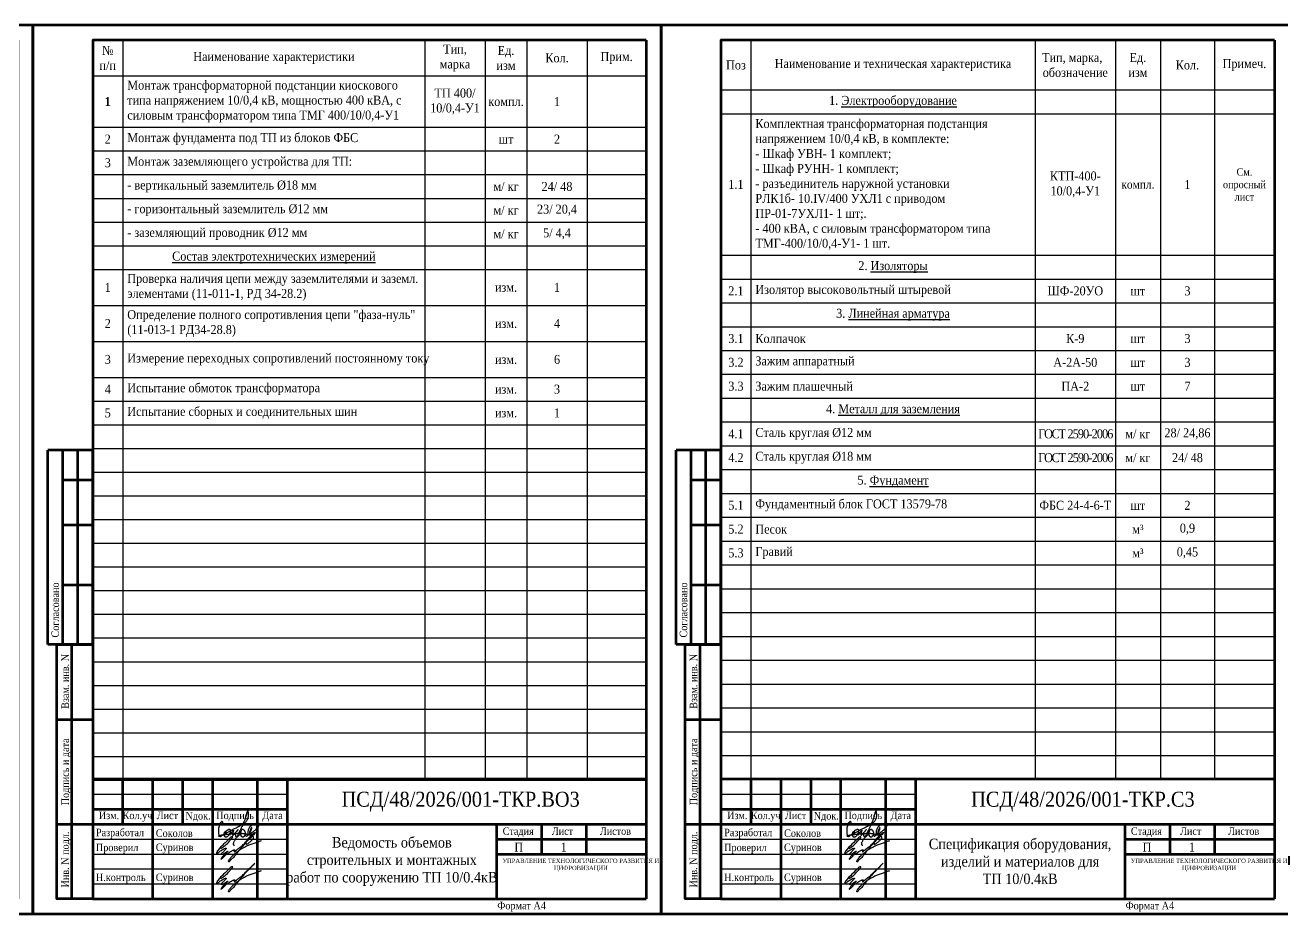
# Model space of a CAD drawing. Header units: millimetres. Extents: x 2157 to 10678, y 3616 to 3913.
# Drawn here: x 9835.3 to 10255.4, y 3616.3 to 3913.3 of the extents above; entities that cross this region are included whole.
import ezdxf

# ---------------------------------------------------------------- set-up
doc = ezdxf.new("R2010")
doc.units = ezdxf.units.MM
doc.layers.add('П', color=7, linetype='Continuous')
doc.layers.add('Чертеж', color=7, linetype='Continuous')
doc.styles.add('Simplex8', font='times.ttf', dxfattribs={"height": 3.5})
doc.styles.add('стиль1', font='times.ttf', dxfattribs={"width": 0.9})
doc.styles.add('стиль2', font='times.ttf', dxfattribs={"width": 0.9, "height": 2.5})

# ---------------------------------------------------------------- blocks, each defined once
blk = doc.blocks.new('Штамп б')
at = {"lineweight": 70}
for points in [[(20, 0), (8, 0), (8, 85), (20, 85)], [(13, 0), (13, 85)], [(8, 60), (20, 60)], [(8, 25), (20, 25)]]:
    blk.add_lwpolyline(points, dxfattribs=at)
at = {"lineweight": 25, "style": 'Simplex8', "width": 0.9}
for s, p in [('Взам. инв. N', (12.06, 63.49)), ('Подпись и дата', (12.06, 31.28)), ('Инв. N подл.', (12.06, 3.82))]:
    blk.add_text(s, height=2.5, rotation=90, dxfattribs=at).set_placement(p)
blk = doc.blocks.new('A$C5B0935FB')
at = {"lineweight": 70}
for p, q in [((20, 65), (5, 65)), ((5, 0), (5, 65)), ((10, 55), (10, 65)), ((15, 0), (15, 65)), ((20, 0), (20, 65)), ((10, 40), (10, 55)), ((10, 55), (20, 55)), ((10, 20), (10, 40)), ((10, 40), (20, 40)), ((10, 0), (10, 20)), ((10, 20), (20, 20)), ((10, 0), (5, 0)), ((15, 0), (10, 0)), ((20, 0), (15, 0)), ((15, 0), (15, 0))]:
    blk.add_line(p, q, dxfattribs=at)
at = {"lineweight": 25, "style": 'стиль1', "width": 0.9}
blk.add_text('Согласовано', height=2.5, rotation=90, dxfattribs=at).set_placement((8.72, 2.35))
blk = doc.blocks.new('A$C7F1F469D')
at = {"color": 5, "lineweight": 25}
blk.add_spline([(-0.1, 1.78), (1.34, 2.93), (2.75, 4.33), (3.55, 5.31), (3.81, 5.64), (3.86, 5.8), (3.66, 5.81), (3.25, 5.7), (2.89, 5.36), (-1.09, 1.26), (-1.29, 0.98), (-1.47, 0.67), (-1.59, 0.28), (-1.54, 0.16), (-0.98, 0.55), (-0.42, 1.01), (0.34, 1.44), (1.08, 1.86), (1.69, 1.97), (1.62, 1.83), (1.26, 1.37), (0.56, 0.61), (0.16, 0.22), (0, 0), (0.24, -0.04), (0.82, 0.16), (1.44, 0.58), (2.18, 0.95), (2.33, 1.04), (1.93, 0.58), (1.28, 0.02), (0.64, -0.58), (0.1, -1.31), (-0.06, -1.68), (0.13, -1.59), (0.39, -1.41), (1.23, -0.56), (1.62, -0.16), (2.27, 0.27), (2.82, 0.65), (3.41, 1.04), (3.83, 1.25), (4.1, 1.35), (4.33, 1.44), (4.56, 1.45), (4.6, 1.35), (4.48, 1.19), (4.35, 0.92), (4.39, 0.82), (4.59, 0.91), (5.09, 1.34), (6.19, 2.18), (7.41, 3.21), (8.36, 4.22), (9.62, 5.31), (10.99, 6.68), (11.27, 6.98), (9.83, 5.51), (8.6, 4.26), (7.7, 3.28), (7.2, 2.7), (6.74, 2.12), (6.16, 1.41), (5.49, 0.62), (4.74, -0.34), (3.92, -1.29), (3.19, -1.94), (2.91, -2.31), (2.67, -2.58), (2.52, -2.55), (2.49, -2.26), (2.69, -1.9), (3.27, -1.11), (3.8, -0.52), (4.48, 0.07), (5.33, 0.79), (5.97, 1.29), (6.7, 1.77), (7.56, 2.21), (8.83, 2.91), (10.02, 3.35), (11.36, 3.83), (12.55, 4.24), (13.47, 4.57)], degree=3, dxfattribs=at)
blk = doc.blocks.new('Штамп фамилии')
at = {"color": 5}
for points in [[(43.73, -2.14), (43.83, -1.98), (43.93, -1.82), (44.04, -1.65), (44.11, -1.55), (44.23, -1.38), (44.32, -1.29), (44.41, -1.19), (44.52, -1.03), (44.65, -0.88), (44.74, -0.73), (44.83, -0.66), (44.93, -0.57), (44.93, -0.53), (44.92, -0.75), (44.86, -0.97), (44.83, -1.07), (44.81, -1.22), (44.75, -1.37), (44.72, -1.49), (44.69, -1.6), (44.66, -1.72), (44.63, -1.84), (44.61, -1.96), (44.61, -2.1), (44.64, -2.21), (44.67, -2.3), (44.77, -2.23), (44.87, -2.13), (44.95, -2.04), (45.04, -1.97), (45.13, -1.84), (45.25, -1.75), (45.32, -1.64), (45.4, -1.54), (45.51, -1.43), (45.63, -1.29), (45.73, -1.16), (45.83, -1.06), (45.94, -0.96), (46.05, -0.86), (46.13, -0.75), (46.2, -0.67), (46.28, -0.54), (46.36, -0.41), (46.45, -0.32), (46.54, -0.26), (46.33, -0.52), (46.17, -0.74), (46, -0.92), (45.89, -1.03), (45.74, -1.16), (45.61, -1.34), (45.55, -1.5), (45.52, -1.66), (45.51, -1.81), (45.5, -1.93), (45.5, -2.12), (45.55, -2.29), (45.59, -2.43), (45.65, -2.53), (45.74, -2.63), (45.87, -2.7), (46.05, -2.74), (46.16, -2.73), (46.26, -2.7), (46.4, -2.59), (46.51, -2.5), (46.61, -2.41), (46.74, -2.28), (46.84, -2.17), (46.91, -2.07), (47.05, -1.95), (47.16, -1.81), (47.24, -1.61), (47.28, -1.44), (47.26, -1.27), (47.26, -1.17), (47.25, -0.99), (47.25, -0.89), (47.28, -1.05), (47.28, -1.25), (47.27, -1.42), (47.27, -1.63), (47.28, -1.76), (47.3, -1.91), (47.32, -2.03), (47.34, -2.14), (47.38, -2.26), (47.43, -2.39), (47.49, -2.46), (47.55, -2.56), (47.63, -2.62), (47.79, -2.73), (47.93, -2.77), (48.05, -2.78), (48.16, -2.76), (48.29, -2.72), (48.43, -2.59), (48.56, -2.49), (48.67, -2.32), (48.74, -2.18), (48.82, -2.05), (48.89, -1.91), (48.93, -1.71), (48.93, -1.5), (48.92, -1.36), (48.89, -1.23), (48.84, -1.12), (48.77, -0.98), (48.7, -0.83), (48.62, -0.66), (48.52, -0.54), (48.43, -0.46), (48.31, -0.37), (48.2, -0.33), (48.1, -0.3), (48.01, -0.29), (47.91, -0.3), (47.82, -0.34), (47.69, -0.44), (47.61, -0.52), (47.55, -0.62), (47.5, -0.7), (47.43, -0.84), (47.4, -0.92), (47.38, -1.05), (47.32, -1.19), (47.28, -1.36), (47.3, -1.71), (47.35, -2.01), (47.38, -2.24), (47.56, -2.51), (47.76, -2.64), (47.95, -2.71), (48.21, -2.71), (48.39, -2.59), (48.56, -2.41), (48.76, -2.15), (48.94, -2.02), (49, -1.97), (48.99, -2.14), (48.99, -2.3), (49.03, -2.41), (49.1, -2.51), (49.19, -2.51), (49.33, -2.47), (49.46, -2.38), (49.69, -2.22), (49.82, -2.09), (50.06, -1.91), (50.18, -1.73), (50.36, -1.48), (50.47, -1.3), (50.56, -1.12), (50.59, -1.06), (50.65, -0.98), (50.74, -0.81), (50.79, -0.66), (50.84, -0.53), (50.88, -0.41), (50.96, -0.25), (51, -0.09), (51.03, 0.06), (51.04, 0.16), (51.03, 0.28), (51.03, 0.37), (50.99, 0.41), (50.95, 0.4), (50.92, 0.34), (50.87, 0.24), (50.82, 0.13), (50.78, 0.03), (50.73, -0.06), (50.71, -0.14), (50.67, -0.22), (50.62, -0.34), (50.58, -0.46), (50.55, -0.57), (50.51, -0.66), (50.46, -0.74), (50.42, -0.83), (50.38, -0.95), (50.31, -1.07), (50.27, -1.17), (50.26, -1.28), (50.26, -1.41), (50.29, -1.48), (50.33, -1.51), (50.38, -1.52), (50.51, -1.54), (50.64, -1.52), (50.81, -1.47), (50.95, -1.4), (51.11, -1.3), (51.29, -1.22), (51.39, -1.11), (51.52, -1.04), (51.61, -0.95), (51.72, -0.88), (51.85, -0.74), (52, -0.66), (52.17, -0.54), (52.29, -0.43), (52.42, -0.29), (52.55, -0.12), (52.81, 0.14), (52.96, 0.34), (53.06, 0.44), (53.23, 0.71), (53.35, 0.85), (53.46, 1.1), (53.53, 1.37), (53.56, 1.53), (53.55, 1.64), (53.48, 1.68), (53.37, 1.71), (53.22, 1.74), (53.08, 1.75), (52.93, 1.76), (52.74, 1.75), (52.59, 1.72), (52.41, 1.69), (52.3, 1.66), (52.19, 1.62), (52.05, 1.58), (51.87, 1.53), (51.73, 1.47), (51.6, 1.42), (51.5, 1.37), (51.36, 1.3), (51.24, 1.26), (51.08, 1.18), (50.97, 1.1), (50.83, 0.98), (50.73, 0.9), (50.58, 0.79), (50.41, 0.59), (50.31, 0.47), (50.22, 0.31), (50.15, 0.2), (50.05, 0.03), (50, -0.13), (49.94, -0.25), (49.89, -0.41), (49.85, -0.58), (49.81, -0.74), (49.77, -0.98), (49.75, -1.13), (49.74, -1.3), (49.72, -1.48), (49.7, -1.63), (49.7, -1.76), (49.69, -1.89), (49.73, -1.99), (49.77, -2.03), (49.86, -2.07), (49.94, -2.07), (50.05, -2.08), (50.18, -2.08), (50.31, -2.07), (50.39, -2.04), (50.54, -2.01), (50.72, -1.96), (50.96, -1.88), (51.14, -1.83), (51.26, -1.78), (51.39, -1.74), (51.56, -1.7), (51.72, -1.63), (51.88, -1.57), (52.04, -1.49), (52.13, -1.41), (52.22, -1.28), (52.24, -1.22), (52.18, -1.27), (52.06, -1.35), (51.95, -1.42), (51.83, -1.49), (51.72, -1.55), (51.63, -1.65), (51.53, -1.75), (51.44, -1.86), (51.33, -1.92), (51.23, -2.02), (51.13, -2.11), (51.02, -2.2), (50.92, -2.26), (50.81, -2.34), (50.75, -2.44), (50.66, -2.52), (50.55, -2.61), (50.5, -2.67), (50.4, -2.78), (50.3, -2.89), (50.18, -2.99), (50.11, -3.06), (49.99, -3.17), (49.87, -3.28), (49.76, -3.38), (49.63, -3.54), (49.53, -3.65), (49.49, -3.74), (49.41, -3.86), (49.34, -3.96), (49.27, -4.04), (49.19, -4.15), (49.15, -4.22), (49.09, -4.33), (49.05, -4.44), (49.03, -4.54), (49.03, -4.64), (49.03, -4.72), (49.03, -4.81), (49.04, -4.91), (49.05, -5), (49.08, -5.05), (49.14, -5.12), (49.19, -5.15), (49.32, -5.16), (49.52, -5.09), (49.61, -5.04), (49.79, -4.95), (49.93, -4.85), (50.02, -4.79), (50.17, -4.66), (50.3, -4.55), (50.49, -4.41), (50.64, -4.29), (50.79, -4.13), (50.96, -3.99), (51.12, -3.82), (51.28, -3.66), (51.42, -3.49), (51.51, -3.35), (51.6, -3.2), (51.63, -3.06), (51.66, -2.96), (51.66, -2.87), (51.61, -2.79), (51.55, -2.7), (51.42, -2.62), (51.36, -2.56), (51.06, -2.43), (50.9, -2.37), (50.74, -2.3), (50.52, -2.21), (50.27, -2.09), (50.08, -2.05), (49.88, -1.98), (49.69, -1.95), (49.48, -1.91), (49.23, -1.85), (49.07, -1.8), (48.9, -1.77), (48.69, -1.74), (48.57, -1.72), (48.35, -1.7), (48.23, -1.7), (48.05, -1.68), (47.81, -1.66), (47.6, -1.65), (47.4, -1.65), (47.25, -1.65), (47, -1.63), (46.84, -1.64), (46.62, -1.65), (46.43, -1.66), (46.27, -1.67), (46.1, -1.69), (45.81, -1.71), (45.58, -1.71), (45.37, -1.74), (45.12, -1.76), (44.85, -1.77), (44.66, -1.77), (44.47, -1.79), (44.19, -1.8), (44.03, -1.82), (43.69, -1.85), (43.48, -1.89), (43.28, -1.91), (43.06, -1.95), (42.79, -1.98), (42.58, -2.01), (42.41, -2.04), (42.07, -2.06), (41.79, -2.1), (41.52, -2.14), (41.25, -2.18), (40.95, -2.22), (40.69, -2.26), (40.48, -2.32), (40.25, -2.38), (40.08, -2.45), (39.94, -2.51), (40.01, -2.53), (40.29, -2.48), (40.42, -2.42), (40.63, -2.37), (40.91, -2.32), (41.13, -2.22), (41.37, -2.12), (41.57, -1.98), (41.78, -1.85), (41.96, -1.76), (42.11, -1.68), (42.25, -1.57), (42.49, -1.48), (42.66, -1.38), (42.84, -1.28), (43.03, -1.17), (43.29, -1.03), (43.5, -0.91), (43.63, -0.85), (43.71, -0.79), (43.85, -0.74), (43.99, -0.66), (44.12, -0.57), (44.26, -0.49), (44.44, -0.39), (44.66, -0.27), (44.85, -0.19), (45.07, -0.09), (45.27, 0.01), (45.6, 0.18), (45.89, 0.32), (46.14, 0.46), (46.28, 0.53), (46.41, 0.58), (46.52, 0.65), (46.65, 0.72), (46.8, 0.81), (46.92, 0.88), (47.08, 0.96), (47.28, 1.1), (47.44, 1.22), (47.61, 1.32), (47.82, 1.45), (47.96, 1.51), (48.11, 1.6), (48.27, 1.69), (48.4, 1.8), (48.56, 1.9), (48.67, 1.98), (48.87, 2.12), (48.96, 2.2), (49.05, 2.26), (49.18, 2.41), (49.33, 2.58), (49.44, 2.76), (49.53, 2.91), (49.58, 2.99), (49.65, 3.13), (49.69, 3.19), (49.72, 3.27), (49.77, 3.43), (49.81, 3.54), (49.83, 3.65), (49.87, 3.74), (49.89, 3.84), (49.91, 3.97), (49.91, 4.05), (49.93, 4.19), (49.93, 4.29), (49.93, 4.48), (49.94, 4.62), (49.93, 4.79), (49.94, 4.92), (49.92, 5.17), (49.9, 5.34), (49.85, 5.46), (49.82, 5.64), (49.8, 5.81), (49.75, 6.03), (49.72, 6.14), (49.7, 6.21), (49.66, 6.11), (49.6, 5.96), (49.54, 5.74), (49.49, 5.6), (49.45, 5.5), (49.4, 5.38), (49.36, 5.28), (49.33, 5.13), (49.29, 5.05), (49.24, 4.88), (49.22, 4.8), (49.21, 4.71), (49.14, 4.53), (49.13, 4.39), (49.1, 4.29), (49.08, 4.21), (49.04, 4.11), (48.98, 3.94), (48.93, 3.75), (48.85, 3.52), (48.8, 3.33), (48.75, 3.18), (48.71, 3.05), (48.67, 2.91), (48.61, 2.76), (48.51, 2.51), (48.43, 2.27), (48.3, 2), (48.19, 1.73), (48.04, 1.41), (47.91, 1.07), (47.75, 0.67), (47.66, 0.47), (47.53, 0.23), (47.46, 0.05), (47.33, -0.21), (47.23, -0.42), (47.12, -0.63), (46.99, -0.88), (46.89, -1.07), (46.77, -1.3), (46.67, -1.5), (46.57, -1.65), (46.47, -1.88), (46.38, -2.04), (46.33, -2.15), (46.23, -2.39), (46.13, -2.57), (46.02, -2.74), (45.92, -2.88), (45.86, -3.02), (45.76, -3.15), (45.6, -3.42), (45.47, -3.62), (45.35, -3.84), (45.24, -4.02), (45.15, -4.2), (45.03, -4.41), (44.92, -4.61), (44.89, -4.74), (44.89, -4.8), (44.88, -4.88), (44.86, -4.94), (44.86, -5.01), (44.85, -5.09), (44.85, -5.14), (44.87, -5.24), (44.88, -5.29), (44.9, -5.35), (44.92, -5.38), (44.94, -5.41), (44.97, -5.44), (45.04, -5.47), (45.11, -5.49), (45.2, -5.49), (45.28, -5.49)], [(40.77, 1.76), (40.77, 1.49), (40.98, 1.54), (41.14, 1.65), (41.28, 1.84), (41.37, 1.98), (41.37, 2.16), (41.29, 2.26), (41.2, 2.35), (41.07, 2.38), (40.96, 2.38), (40.9, 2.32), (40.79, 2.19), (40.73, 2.13), (40.66, 2.05), (40.62, 1.93), (40.51, 1.89), (40.45, 1.78), (40.45, 1.69), (40.4, 1.64), (40.35, 1.55), (40.31, 1.46), (40.27, 1.35), (40.24, 1.25), (40.21, 1.16), (40.17, 1.04), (40.14, 0.95), (40.12, 0.86), (40.09, 0.75), (40.06, 0.65), (40.02, 0.57), (40.01, 0.47), (39.99, 0.39), (39.97, 0.24), (39.95, 0.12), (39.93, -0.06), (39.93, -0.18), (39.92, -0.3), (39.91, -0.4), (39.91, -0.51), (39.91, -0.63), (39.91, -0.74), (39.92, -0.85), (39.92, -0.95), (39.93, -1.03), (39.93, -1.13), (39.93, -1.22), (39.94, -1.38), (39.94, -1.52), (39.96, -1.64), (39.97, -1.75), (40.04, -1.95), (40.08, -2.05), (40.12, -2.17), (40.16, -2.26), (40.23, -2.39), (40.31, -2.48), (40.41, -2.55), (40.52, -2.6), (40.59, -2.61), (40.69, -2.57), (40.79, -2.5), (40.88, -2.43), (40.96, -2.37), (41.08, -2.27), (41.22, -2.14), (41.34, -2.09), (41.46, -2), (41.55, -1.93), (41.66, -1.84), (41.74, -1.76), (41.81, -1.7), (41.89, -1.64), (41.99, -1.55), (42.03, -1.45), (41.93, -1.63), (41.9, -1.74), (41.88, -1.84), (41.86, -1.94), (41.83, -2.04), (41.83, -2.17), (41.83, -2.27), (41.85, -2.37), (41.88, -2.46), (41.92, -2.54), (41.99, -2.64), (42.08, -2.71), (42.19, -2.74), (42.29, -2.74), (42.42, -2.74), (42.55, -2.72), (42.7, -2.69), (42.81, -2.65), (42.91, -2.61), (43.07, -2.5), (43.17, -2.4), (43.27, -2.29), (43.37, -2.17), (43.47, -2.07), (43.55, -1.94), (43.61, -1.82), (43.7, -1.66), (43.76, -1.52), (43.83, -1.36), (43.89, -1.19), (43.91, -1.04), (43.93, -0.85), (43.93, -0.69), (43.93, -0.56), (43.9, -0.44), (43.83, -0.37), (43.73, -0.31), (43.6, -0.3), (43.42, -0.3), (43.28, -0.33), (43.17, -0.37), (43, -0.47), (42.88, -0.54), (42.8, -0.59), (42.66, -0.67), (42.56, -0.74), (42.42, -0.84), (42.28, -0.96), (42.18, -1.08), (42.12, -1.19), (42.08, -1.32), (42.02, -1.48)], [(42.05, -1.5), (42.12, -1.46), (42.2, -1.41), (42.26, -1.36), (42.36, -1.28), (42.43, -1.16), (42.49, -1.06), (42.51, -0.95), (42.54, -0.85), (42.52, -0.78), (42.4, -0.86), (42.29, -0.96), (42.18, -1.05), (42.09, -1.11), (42, -1.18), (41.92, -1.24), (41.85, -1.3), (41.79, -1.35), (41.75, -1.41)]]:
    blk.add_lwpolyline(points, dxfattribs=at)
at = {"layer": 'Чертеж', "color": 67, "lineweight": -2, "true_color": 0x727430}
for p in [(40.81, -8.53), (40.81, -18.55)]:
    blk.add_blockref('A$C7F1F469D', p, dxfattribs=at)
at = {"color": 7, "char_height": 2.5, "attachment_point": 4, "style": 'стиль1'}
for s, insert, width in [(' Разработал', (-1.9, -1.68), 17), ('Соколов', (18.98, -1.52), 20), (' Проверил', (-1.9, -6.68), 17), (' Суринов', (18.1, -6.65), 20), (' Н.контроль', (-1.9, -16.68), 17), (' Суринов', (18.1, -16.68), 20)]:
    blk.add_mtext(s, dxfattribs=dict(at, insert=insert, width=width))
blk = doc.blocks.new('А4 в ТКР')
at = {"lineweight": 70}
for p, q in [((1351178.48, 433019.77), (1351178.48, 432732.77)), ((1351178.48, 432772.77), (1350993.48, 432772.77))]:
    blk.add_line(p, q, dxfattribs=at)
for points in [[(1351178.48, 433019.77), (1350993.48, 433019.77), (1350993.48, 432732.77)], [(1350993.48, 432772.77), (1350993.48, 432732.77)], [(1351003.48, 432772.77), (1351003.48, 432757.77)], [(1351003.48, 432772.77), (1351003.48, 432757.77)], [(1351013.48, 432772.77), (1351013.48, 432732.77)], [(1351013.48, 432772.77), (1351013.48, 432732.77)], [(1351023.48, 432772.77), (1351023.48, 432757.77)], [(1351023.48, 432772.77), (1351023.48, 432757.77)], [(1351033.48, 432772.77), (1351033.48, 432732.77)], [(1351033.48, 432772.77), (1351033.48, 432732.77)], [(1351048.48, 432772.77), (1351048.48, 432732.77)], [(1351048.48, 432772.77), (1351048.48, 432732.77)], [(1351058.48, 432772.77), (1351058.48, 432732.77)], [(1351058.48, 432772.77), (1351058.48, 432732.77)], [(1350993.48, 432762.77), (1351058.48, 432762.77)], [(1350993.48, 432762.77), (1351058.48, 432762.77)], [(1350993.48, 432757.77), (1351058.48, 432757.77)], [(1350993.48, 432757.77), (1351058.48, 432757.77)], [(1351058.48, 432757.77), (1351178.48, 432757.77)], [(1351058.48, 432757.77), (1351178.48, 432757.77)], [(1351128.48, 432757.77), (1351128.48, 432732.77)], [(1351128.48, 432757.77), (1351128.48, 432732.77)], [(1351143.48, 432757.77), (1351143.48, 432747.77)], [(1351143.48, 432757.77), (1351143.48, 432747.77)], [(1351158.48, 432757.77), (1351158.48, 432747.77)], [(1351158.48, 432757.77), (1351158.48, 432747.77)], [(1351128.48, 432752.77), (1351178.48, 432752.77)], [(1351128.48, 432752.77), (1351178.48, 432752.77)], [(1351128.48, 432747.77), (1351178.48, 432747.77)], [(1351128.48, 432747.77), (1351178.48, 432747.77)], [(1350993.48, 432732.77), (1351178.48, 432732.77)], [(1350993.48, 432732.77), (1351178.48, 432732.77)]]:
    blk.add_lwpolyline(points, dxfattribs=at)
at = {"lineweight": 30}
for points in [[(1350993.48, 432772.77), (1351058.48, 432772.77)], [(1350993.48, 432767.77), (1351058.48, 432767.77)], [(1350993.48, 432767.77), (1351058.48, 432767.77)], [(1350993.48, 432757.77), (1351058.48, 432757.77)], [(1350993.48, 432757.77), (1351058.48, 432757.77)], [(1350993.48, 432752.77), (1351058.48, 432752.77)], [(1350993.48, 432752.77), (1351058.48, 432752.77)], [(1350993.48, 432747.77), (1351058.48, 432747.77)], [(1350993.48, 432747.77), (1351058.48, 432747.77)], [(1350993.48, 432742.77), (1351058.48, 432742.77)], [(1350993.48, 432742.77), (1351058.48, 432742.77)], [(1350993.48, 432737.77), (1351058.48, 432737.77)], [(1350993.48, 432737.77), (1351058.48, 432737.77)]]:
    blk.add_lwpolyline(points, dxfattribs=at)
at = {"layer": 'П'}
blk.add_line((1351183.48, 433024.77), (1351183.48, 432727.77), dxfattribs=at)
for points in [[(1350973.48, 432727.77), (1351183.48, 432727.77), (1351183.48, 433024.77), (1350973.48, 433024.77)], [(1350973.48, 433024.77), (1351183.48, 433024.77), (1351183.48, 432727.77), (1350973.48, 432727.77)]]:
    blk.add_lwpolyline(points, close=True, dxfattribs=at)
for name, p in [('A$C5B0935FB', (1350973.48, 432817.77)), ('Штамп фамилии', (1350995.61, 432756.25))]:
    blk.add_blockref(name, p)
at = {"lineweight": 25}
blk.add_blockref('Штамп б', (1350973.48, 432732.77), dxfattribs=at)
at = {"lineweight": 25, "style": 'стиль1', "width": 0.9}
for s, height, p in [('Изм.', 2.5, (1350995.53, 432759.43)), ('Кол.уч.', 2.5, (1351003.48, 432759.43)), ('Лист', 2.5, (1351014.88, 432759.43)), ('Nдок.', 2.5, (1351024.5, 432759.29)), ('Подпись', 2.5, (1351034.77, 432759.43)), ('Дата', 2.5, (1351050.19, 432759.43)), ('Стадия', 2.5, (1351130.52, 432754.17)), ('Лист', 2.5, (1351146.94, 432754.17)), ('Листов', 2.5, (1351162.99, 432754.17)), ('П', 3, (1351134.43, 432748.58)), ('Формат А4', 2.5, (1351128.74, 432729.3))]:
    blk.add_text(s, height=height, dxfattribs=at).set_placement(p)
at = {"layer": 'Чертеж', "lineweight": 25, "insert": (1351156.65, 432744.07), "char_height": 1.8, "width": 54.1956, "attachment_point": 5, "style": 'стиль2'}
blk.add_mtext('{\\fTimes New Roman|b0|i0|c204|p16;\\H0.8x;УПРАВЛЕНИЕ ТЕХНОЛОГИЧЕСКОГО РАЗВИТИЯ И ЦИФРОВИЗАЦИИ}', dxfattribs=at)
blk = doc.blocks.new('*T49')
at = {"layer": 'Чертеж', "color": 0, "linetype": 'ByBlock', "lineweight": -2, "transparency": 16777216}
for p, q in [((0, 0), (185, 0)), ((0, 0), (0, -247.33)), ((10.07, 0), (10.07, -247.33)), ((111.07, 0), (111.07, -247.33)), ((131.15, 0), (131.15, -247.33)), ((145.17, 0), (145.17, -247.33)), ((165.24, 0), (165.24, -247.33)), ((185, 0), (185, -44.96)), ((0, -11.95), (185, -11.95)), ((0, -29.12), (185, -29.12)), ((0, -37.04), (185, -37.04)), ((0, -44.96), (165.24, -44.96)), ((0, -52.88), (165.24, -52.88)), ((0, -60.8), (165.24, -60.8)), ((185, -60.8), (185, -247.33)), ((0, -68.71), (185, -68.71)), ((0, -76.63), (185, -76.63)), ((0, -88.66), (185, -88.66)), ((0, -100.75), (185, -100.75)), ((0, -112.71), (185, -112.71)), ((0, -120.63), (185, -120.63)), ((0, -128.55), (185, -128.55)), ((0, -136.47), (185, -136.47)), ((0, -144.39), (185, -144.39)), ((0, -152.3), (185, -152.3)), ((0, -160.22), (185, -160.22)), ((0, -168.14), (185, -168.14)), ((0, -176.06), (185, -176.06)), ((0, -183.98), (185, -183.98)), ((0, -191.9), (185, -191.9)), ((0, -199.81), (185, -199.81)), ((0, -207.73), (185, -207.73)), ((0, -215.65), (185, -215.65)), ((0, -223.57), (185, -223.57)), ((0, -231.49), (185, -231.49)), ((0, -239.41), (185, -239.41)), ((0, -247.33), (185, -247.33))]:
    blk.add_line(p, q, dxfattribs=at)
at = {"layer": 'Чертеж', "color": 0, "lineweight": -2, "transparency": 16777216}
for p, q in [((165.24, -44.96), (185, -44.96)), ((185, -44.96), (185, -60.8)), ((165.24, -52.88), (185, -52.88)), ((165.24, -60.8), (185, -60.8))]:
    blk.add_line(p, q, dxfattribs=at)
at = {"layer": 'Чертеж', "color": 0, "lineweight": 30, "transparency": 16777216, "char_height": 3}
for s, insert, width, attachment_point, style in [('№ \\Pп/п', (5.04, -5.97), 7.0745, 5, 'стиль2'), ('Наименование характеристики', (60.57, -5.97), 97.9987, 5, 'стиль1'), ('Тип, марка', (121.11, -5.97), 17.0745, 5, 'стиль1'), ('Ед. изм', (138.16, -5.97), 11.0216, 5, 'стиль1'), ('Прим.', (175.12, -5.97), 16.7561, 5, 'стиль1'), ('Кол.', (155.21, -5.97), 17.0745, 5, 'стиль2'), ('Монтаж трансформаторной подстанции киоскового типа напряжением 10/0,4 кВ, мощностью 400 кВА, с силовым трансформатором типа ТМГ 400/10/0,4-У1', (11.57, -20.53), 97.9987, 4, 'стиль2'), ('ТП 400/\\P10/0,4-У1', (121.11, -20.53), 17.0745, 5, 'стиль2'), ('{\\fTimes New Roman|b1|i0|c204|p18;1}', (5.04, -20.53), 7.0745, 5, 'стиль2'), ('компл.', (138.16, -20.53), 11.0216, 5, 'стиль2'), ('1', (155.21, -20.53), 17.0745, 5, 'стиль2'), ('2', (5.04, -33.08), 7.0745, 5, 'стиль2'), ('Монтаж фундамента под ТП из блоков ФБС', (11.57, -33.08), 97.9987, 4, 'стиль2'), ('шт', (138.16, -33.08), 11.0216, 5, 'стиль2'), ('2', (155.21, -33.08), 17.0745, 5, 'стиль2'), ('3', (5.04, -41), 7.0745, 5, 'стиль2'), ('Монтаж заземляющего устройства для ТП:', (11.57, -41), 97.9987, 4, 'стиль2'), ('- вертикальный заземлитель %%C18 мм', (11.57, -48.92), 97.9987, 4, 'стиль2'), ('м/ кг', (138.16, -48.92), 11.0216, 5, 'стиль2'), ('24/ 48', (155.21, -48.92), 17.0745, 5, 'стиль2'), ('- горизонтальный заземлитель %%C12 мм', (11.57, -56.84), 97.9987, 4, 'стиль2'), ('м/ кг', (138.16, -56.84), 11.0216, 5, 'стиль2'), ('23/ 20,4', (155.21, -56.84), 17.0745, 5, 'стиль2'), ('- заземляющий проводник %%C12 мм', (11.57, -64.76), 97.9987, 4, 'стиль2'), ('5/ 4,4', (155.21, -64.76), 17.0745, 5, 'стиль2'), ('м/ кг', (138.16, -64.76), 11.0216, 5, 'стиль2'), ('Проверка наличия цепи между заземлителями и заземл. элементами (11-011-1, РД 34-28.2)', (11.57, -82.64), 97.9987, 4, 'стиль2'), ('1', (5.04, -82.64), 7.0745, 5, 'стиль2'), ('изм.', (138.16, -82.64), 11.0216, 5, 'стиль2'), ('1', (155.21, -82.64), 17.0745, 5, 'стиль2'), ('Определение полного сопротивления цепи "фаза-нуль" (11-013-1 РД34-28.8)', (11.57, -94.71), 97.9987, 4, 'стиль2'), ('2', (5.04, -94.71), 7.0745, 5, 'стиль2'), ('изм.', (138.16, -94.71), 11.0216, 5, 'стиль2'), ('4', (155.21, -94.71), 17.0745, 5, 'стиль2'), ('Измерение переходных сопротивлений постоянному току', (11.57, -106.73), 97.9987, 4, 'стиль2'), ('3', (5.04, -106.73), 7.0745, 5, 'стиль2'), ('изм.', (138.16, -106.73), 11.0216, 5, 'стиль2'), ('6', (155.21, -106.73), 17.0745, 5, 'стиль2'), ('4', (5.04, -116.67), 7.0745, 5, 'стиль2'), ('Испытание обмоток трансформатора', (11.57, -116.67), 97.9987, 4, 'стиль2'), ('изм.', (138.16, -116.67), 11.0216, 5, 'стиль2'), ('3', (155.21, -116.67), 17.0745, 5, 'стиль2'), ('5', (5.04, -124.59), 7.0745, 5, 'стиль2'), ('Испытание сборных и соединительных шин', (11.57, -124.59), 97.9987, 4, 'стиль2'), ('изм.', (138.16, -124.59), 11.0216, 5, 'стиль2'), ('1', (155.21, -124.59), 17.0745, 5, 'стиль2')]:
    blk.add_mtext(s, dxfattribs=dict(at, insert=insert, width=width, attachment_point=attachment_point, style=style))
at = {"layer": 'Чертеж', "color": 1, "lineweight": 30, "transparency": 16777216, "insert": (60.57, -72.67), "char_height": 3, "width": 97.9987, "attachment_point": 5, "style": 'стиль2'}
blk.add_mtext('{\\L\\C256;Состав электротехнических измерений}', dxfattribs=at)
blk = doc.blocks.new('*T50')
at = {"color": 0, "linetype": 'ByBlock', "lineweight": -2, "transparency": 16777216}
for p, q in [((0, 0), (185, 0)), ((0, 0), (0, -247.04)), ((10.01, 0), (10.01, -247.04)), ((105.02, 0), (105.02, -127.61)), ((131.87, 0), (131.87, -127.61)), ((146.89, 0), (146.89, -247.04)), ((164.99, 0), (164.99, -247.04)), ((0, -16.65), (10.01, -16.65)), ((10.01, -16.65), (131.87, -16.65)), ((131.87, -16.65), (146.89, -16.65)), ((164.99, -16.65), (185, -16.65)), ((0, -24.62), (185, -24.62)), ((0, -71.88), (10.01, -71.88)), ((10.01, -71.88), (105.02, -71.88)), ((105.02, -71.88), (185, -71.88)), ((0, -79.84), (185, -79.84)), ((185, -79.84), (185, -119.65)), ((0, -87.81), (10.01, -87.81)), ((10.01, -87.81), (105.02, -87.81)), ((105.02, -87.81), (185, -87.81)), ((0, -95.77), (185, -95.77)), ((0, -103.73), (185, -103.73)), ((0, -111.69), (185, -111.69)), ((0, -119.65), (10.01, -119.65)), ((10.01, -119.65), (105.02, -119.65)), ((105.02, -119.65), (185, -119.65)), ((0, -127.61), (185, -127.61)), ((0, -135.58), (105.02, -135.58)), ((131.87, -135.58), (185, -135.58)), ((0, -143.54), (10.01, -143.54)), ((10.01, -143.54), (105.02, -143.54)), ((105.02, -143.54), (105.02, -247.04)), ((131.87, -143.54), (185, -143.54)), ((131.87, -143.54), (131.87, -247.04)), ((0, -151.5), (185, -151.5)), ((0, -159.46), (185, -159.46)), ((0, -167.42), (185, -167.42)), ((0, -175.38), (185, -175.38)), ((0, -183.35), (185, -183.35)), ((0, -191.31), (185, -191.31)), ((0, -199.27), (185, -199.27)), ((0, -207.23), (185, -207.23)), ((0, -215.19), (185, -215.19)), ((0, -223.15), (185, -223.15)), ((0, -231.12), (185, -231.12)), ((0, -239.08), (185, -239.08)), ((0, -247.04), (185, -247.04))]:
    blk.add_line(p, q, dxfattribs=at)
at = {"color": 0, "lineweight": -2, "transparency": 16777216}
for p, q in [((146.89, -16.65), (164.99, -16.65)), ((105.02, -127.61), (105.02, -143.54)), ((131.87, -127.61), (131.87, -143.54)), ((105.02, -135.58), (131.87, -135.58)), ((105.02, -143.54), (131.87, -143.54))]:
    blk.add_line(p, q, dxfattribs=at)
at = {"layer": 'Defpoints', "color": 8, "linetype": 'ByBlock', "lineweight": 0, "transparency": 16777216}
for p, q in [((185, 0), (185, -79.84)), ((185, -119.65), (185, -247.04))]:
    blk.add_line(p, q, dxfattribs=at)
at = {"color": 0, "lineweight": 30, "transparency": 16777216, "style": 'стиль2'}
for s, insert, char_height, width, attachment_point in [('Поз', (5.01, -8.33), 3, 7.0124, 5), ('Наименование и техническая характеристика', (57.52, -8.33), 3, 92.0124, 5), ('Тип, марка,           обозначение ', (118.45, -8.33), 3, 23.8494, 5), ('Ед. изм', (139.38, -8.33), 3, 12.0124, 5), ('Кол.', (155.94, -8.33), 3, 15.101, 5), ('Примеч.', (174.99, -8.33), 3, 17.0124, 5), ('1. {\\LЭлектрооборудование}', (57.52, -20.64), 3, 92.0124, 5), ('{\\C256;Комплектная }т{\\C256;рансформаторная подстанция напряжением 10/0,4 кВ, }в комплекте:  {\\C256;                         \\P- Шкаф УВН- 1 комплект;                     \\P- Шкаф РУНН- 1 комплект; \\P- р}азъединитель наружной установки \\PРЛК1б- 10.IV/400 УХЛ1 с приводом \\P{\\C256;ПР-01-7УХЛ1}- 1 шт;.  \\P- 400 кВА, с силовым трансформатором типа  \\PТМГ-400/10/0,4-У1- 1 шт.            ', (11.51, -48.25), 3, 92.0124, 4), ('КТП-400-\\P10/0,4-У1', (118.45, -48.25), 3, 23.8494, 5), ('См. опросный лист', (174.99, -48.25), 2.5, 17.0124, 5), ('1.1', (5.01, -48.25), 3, 7.0124, 5), ('компл.', (139.38, -48.25), 2.8, 12.0124, 5), ('1', (155.94, -48.25), 3, 15.101, 5), ('2.{\\L Изоляторы}', (57.52, -75.86), 3, 92.0124, 5), ('2.1', (5.01, -83.83), 3, 7.0124, 5), ('Изолятор высоковольтный штыревой', (11.51, -83.83), 3, 92.0124, 4), ('ШФ-20УО', (118.45, -83.83), 3, 23.8494, 5), ('шт', (139.38, -83.83), 3, 12.0124, 5), ('3', (155.94, -83.83), 3, 15.101, 5), ('3. {\\LЛинейная арматура}', (57.52, -91.79), 3, 92.0124, 5), ('3.1', (5.01, -99.75), 3, 7.0124, 5), ('Колпачок ', (11.51, -99.75), 3, 92.0124, 4), ('К-9', (118.45, -99.75), 3, 23.8494, 5), ('шт', (139.38, -99.75), 3, 12.0124, 5), ('3', (155.94, -99.75), 3, 15.101, 5), ('3.2', (5.01, -107.71), 3, 7.0124, 5), ('Зажим аппаратный', (11.51, -107.71), 3, 92.0124, 4), ('А-2А-50', (118.45, -107.71), 3, 23.8494, 5), ('шт', (139.38, -107.71), 3, 12.0124, 5), ('3', (155.94, -107.71), 3, 15.101, 5), ('3.3', (5.01, -115.67), 3, 7.0124, 5), ('Зажим плашечный', (11.51, -115.67), 3, 92.0124, 4), ('ПА-2', (118.45, -115.67), 3, 23.8494, 5), ('шт', (139.38, -115.67), 3, 12.0124, 5), ('7', (155.94, -115.67), 3, 15.101, 5), ('4. {\\LМеталл для заземления}', (57.52, -123.63), 3, 92.0124, 5), ('4.1', (5.01, -131.6), 3, 7.0124, 5), ('Сталь круглая %%C12 мм', (11.51, -131.6), 3, 92.0124, 4), ('{\\T0.8;ГОСТ 2590-2006}', (118.45, -131.6), 3, 23.8494, 5), ('м/ кг', (139.38, -131.6), 3, 12.0124, 5), ('28/ 24,86', (155.94, -131.6), 3, 15.101, 5), ('4.2', (5.01, -139.56), 3, 7.0124, 5), ('Сталь круглая %%C18 мм', (11.51, -139.56), 3, 92.0124, 4), ('{\\T0.8;ГОСТ 2590-2006}', (118.45, -139.56), 3, 23.8494, 5), ('м/ кг', (139.38, -139.56), 3, 12.0124, 5), ('24/ 48', (155.94, -139.56), 3, 15.101, 5), ('5. {\\LФундамент}', (57.52, -147.52), 3, 92.0124, 5), ('5.1', (5.01, -155.48), 3, 7.0124, 5), ('Фундаментный блок ГОСТ 13579-78', (11.51, -155.48), 3, 92.0124, 4), ('ФБС 24-4-6-Т', (118.45, -155.48), 3, 23.8494, 5), ('шт', (139.38, -155.48), 3, 12.0124, 5), ('2', (155.94, -155.48), 3, 15.101, 5), ('5.2', (5.01, -163.44), 3, 7.0124, 5), ('Песок', (11.51, -163.44), 3, 92.0124, 4), ('м³', (139.38, -163.44), 3, 12.0124, 5), ('0,9', (155.94, -163.44), 3, 15.101, 5), ('5.3', (5.01, -171.4), 3, 7.0124, 5), ('Гравий', (11.51, -171.4), 3, 92.0124, 4), ('м³', (139.38, -171.4), 3, 12.0124, 5), ('0,45', (155.94, -171.4), 3, 15.101, 5)]:
    blk.add_mtext(s, dxfattribs=dict(at, insert=insert, char_height=char_height, width=width, attachment_point=attachment_point))
blk = doc.blocks.new('А3 мал.')
at = {"lineweight": 70}
blk.add_lwpolyline([(-65.02, 287), (-250.02, 287), (-250.02, 0)], dxfattribs=at)
at = {"layer": 'Чертеж', "lineweight": 25, "insert": (-40, 15), "char_height": 2.5, "width": 184.6595, "attachment_point": 1, "style": 'стиль1', "bg_fill": 3, "box_fill_scale": 1, "bg_fill_color": 256, "bg_fill_transparency": 0}
blk.add_mtext('^I\\P\\P\\P^I^I^I^I^I^I^I^I^I^I^I^I^I^I^I^I^I^I{\\C255;\\c16777215;.}', dxfattribs=at)
at = {"lineweight": 70}
for p, q in [((145, 287), (145, 0)), ((145, 15), (-40, 15)), ((145, 15), (-40, 15))]:
    blk.add_line(p, q, dxfattribs=at)
for points in [[(145, 287), (-250.02, 287), (-250.02, 0)], [(-40, 15), (-40, 0)], [(-40, 15), (-40, 0)], [(-30, 15), (-30, 0)], [(-30, 15), (-30, 0)], [(-20, 15), (-20, 0)], [(-20, 15), (-20, 0)], [(-10, 15), (-10, 0)], [(-10, 15), (-10, 0)], [(0, 15), (0, 0)], [(0, 15), (0, 0)], [(15, 15), (15, 0)], [(15, 15), (15, 0)], [(25, 15), (25, 0)], [(25, 15), (25, 0)], [(135, 15), (135, 0)], [(135, 15), (135, 0)], [(135, 15), (135, 0)], [(135, 10), (145, 10)], [(135, 10), (145, 10)], [(135, 10), (145, 10)], [(-40, 5), (25, 5)], [(-40, 5), (25, 5)], [(-250.02, 0), (145, 0)], [(-40, 0), (145, 0)], [(-40, 0), (25, 0)], [(-40, 0), (145, 0)], [(-40, 0), (25, 0)], [(-40, 0), (25, 0)], [(25, 0), (145, 0)], [(25, 0), (145, 0)]]:
    blk.add_lwpolyline(points, dxfattribs=at)
at = {"lineweight": 30}
for points in [[(-40, 15), (25, 15)], [(-40, 15), (25, 15)], [(-40, 10), (25, 10)], [(-40, 10), (25, 10)]]:
    blk.add_lwpolyline(points, dxfattribs=at)
at = {"layer": 'П', "lineweight": 70}
blk.add_lwpolyline([(-269.98, -5), (150.02, -5), (150.02, 292), (-269.98, 292)], close=True, dxfattribs=at)
at = {"lineweight": 25, "style": 'стиль1', "width": 0.9}
for s, p in [('Лист', (136.61, 11.4)), ('Изм.', (-37.95, 1.66)), ('Кол.уч.', (-30, 1.66)), ('Лист', (-18.6, 1.66)), ('Nдок.', (-8.98, 1.52)), ('Подпись', (1.3, 1.66)), ('Дата', (16.71, 1.66)), ('Формат А3', (95.26, -3.47))]:
    blk.add_text(s, height=2.5, dxfattribs=at).set_placement(p)

msp = doc.modelspace()

# ---------------------------------------------------------------- linework, layer by layer
at = {"layer": 'П', "lineweight": 70}
for points in [[(9837.859, 3616.313), (10047.859, 3616.313), (10047.859, 3913.313), (9837.859, 3913.313)], [(10047.859, 3616.313), (10257.859, 3616.313), (10257.859, 3913.313), (10047.859, 3913.313)]]:
    msp.add_lwpolyline(points, close=True, dxfattribs=at)

# ---------------------------------------------------------------- block references
for name, p in [('А4 в ТКР', (-1341135.616, -429111.457)), ('А4 в ТКР', (-1340925.616, -429111.457)), ('*T49', (9857.859, 3908.313)), ('*T50', (10067.859, 3908.313))]:
    msp.add_blockref(name, p)

# ---------------------------------------------------------------- texts
at = {"lineweight": 25, "style": 'стиль1', "width": 0.9}
for p in [(10014.278, 3637.129), (10224.278, 3637.129)]:
    msp.add_text('1', height=3, dxfattribs=at).set_placement(p)
at = {"lineweight": 50, "char_height": 3.5, "width": 70, "attachment_point": 5, "style": 'стиль1'}
for s, insert in [('Ведомость объемов \\Pстроительных и монтажных \\Pработ по сооружению ТП 10/0.4кВ ', (9957.859, 3633.813)), ('Спецификация оборудования, \\Pизделий и материалов для\\PТП 10/0.4кВ ', (10167.859, 3633.813))]:
    msp.add_mtext(s, dxfattribs=dict(at, insert=insert))
at = {"layer": 'Чертеж', "lineweight": 25, "char_height": 5, "attachment_point": 5, "style": 'стиль2'}
for s, insert, width in [('ПСД/48/2026/001-ТКР.ВО3', (9980.859, 3653.813), 120), ('ПСД/48/2026/001-ТКР.С3', (10188.859, 3653.813), 110)]:
    msp.add_mtext(s, dxfattribs=dict(at, insert=insert, width=width))

# ---------------------------------------------------------------- next in the draw order: block references
msp.add_blockref('А3 мал.', (9687.834, 3621.313))

# ---------------------------------------------------------------- next in the draw order: linework, layer by layer
at = {"layer": 'П'}
msp.add_lwpolyline([(9417.859, 3913.313), (9837.859, 3913.313), (9837.859, 3616.313), (9417.859, 3616.313)], close=True, dxfattribs=at)

doc.saveas('drawing.dxf')
